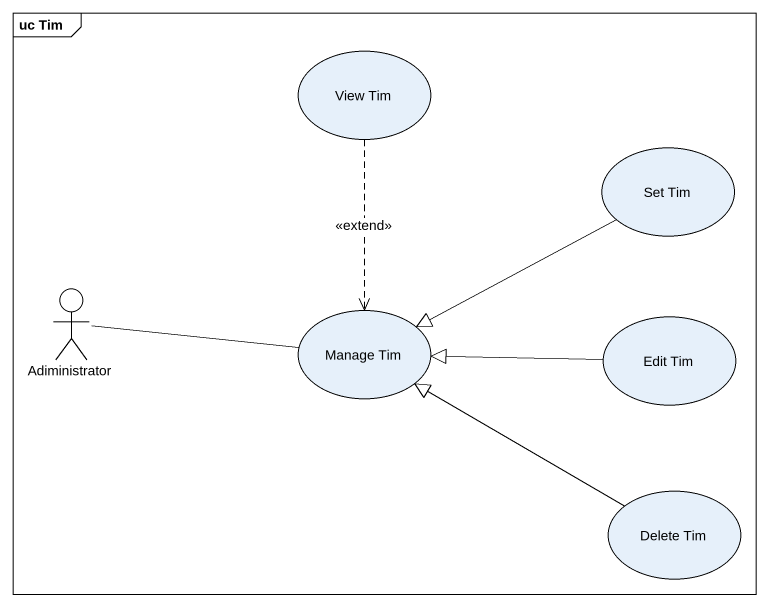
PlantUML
@startuml
mainframe uc Tim
usecase "View Tim" as View_Tim
usecase "Set Tim" as Set_Tim
actor Adiministrator
usecase "Manage Tim" as Manage_Tim
usecase "Edit Tim" as Edit_Tim
usecase "Delete Tim" as Delete_Tim
View_Tim ..> Manage_Tim : <<extend>>
Set_Tim -left-|> Manage_Tim
Adiministrator -right- Manage_Tim
Edit_Tim -left-|> Manage_Tim
Delete_Tim -left-|> Manage_Tim
@enduml
